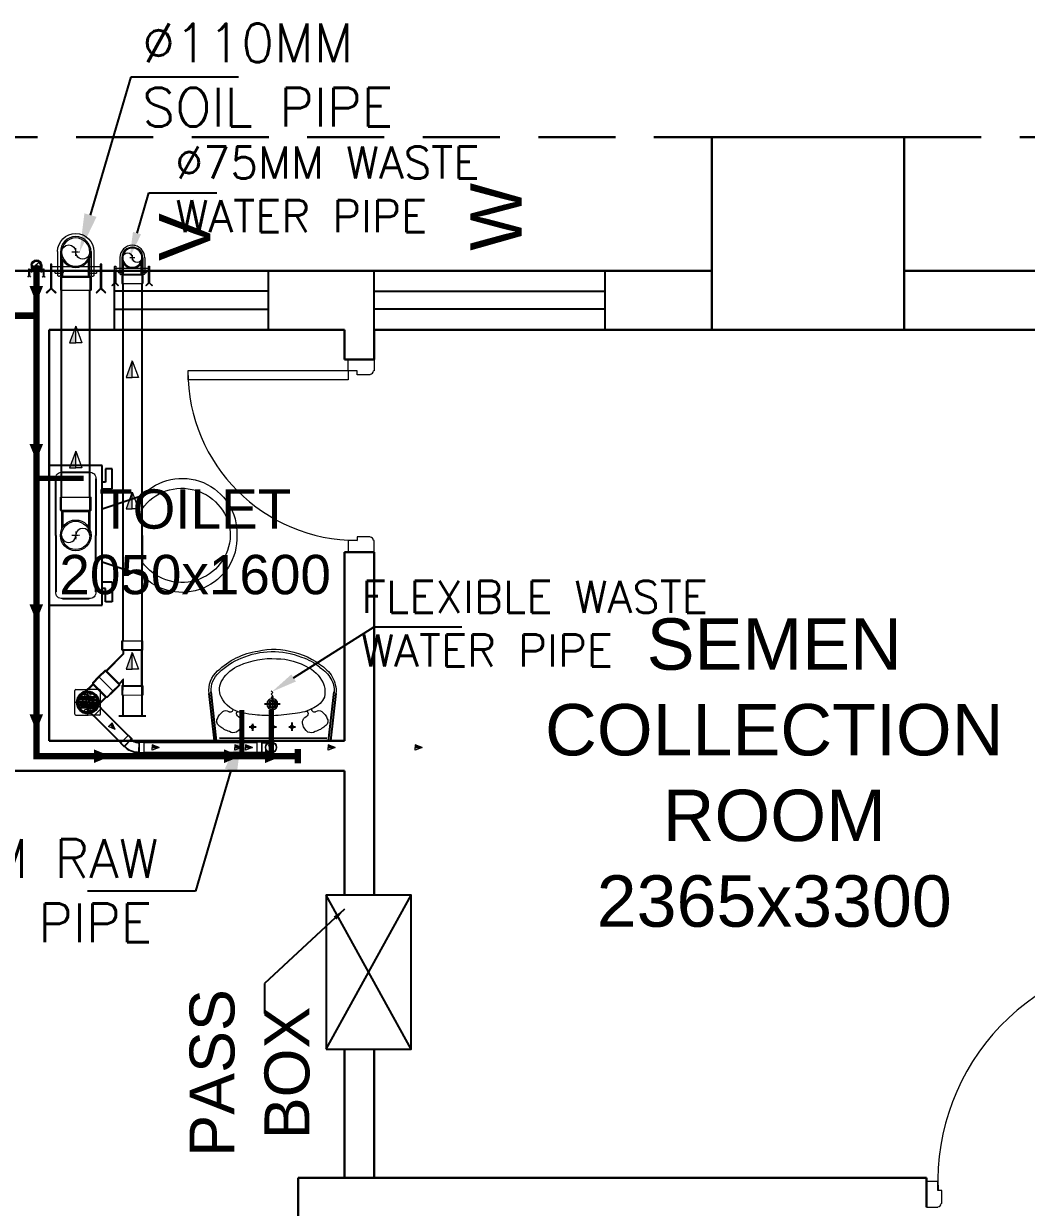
# Model space of a CAD drawing. Header units: millimetres. Extents: x 3552052 to 4144896, y -707811 to -630695.
# Drawn here: x 3921666 to 3925570, y -642104 to -637497 of the extents above; entities that cross this region are included whole.
import ezdxf
from ezdxf import colors
from ezdxf.entities.mleader import LeaderData, LeaderLine
from ezdxf.math import Vec2, Vec3

# ---------------------------------------------------------------- set-up
doc = ezdxf.new("R2010")
doc.units = ezdxf.units.MM
doc.header["$LTSCALE"] = 6
doc.header["$MEASUREMENT"] = 0
for name, pattern in [('AI9-LType1', [1.875, 1.25, -0.625]), ('CENTER2', [1.125, 0.75, -0.125, 0.125, -0.125]), ('HIDDEN', [0.375, 0.25, -0.125])]:
    doc.linetypes.add(name, pattern=pattern)
doc.layers.get('0').update_dxf_attribs({"linetype": 'CONTINUOUS', "lineweight": 0})
for name, color, linetype, lineweight in [('22-FTfix', 8, 'CONTINUOUS', 0), ('Chajja', 7, 'CONTINUOUS', 0), ('COL', 5, 'CONTINUOUS', 0), ('DIM', 7, 'CONTINUOUS', 0), ('DOOR', 44, 'CONTINUOUS', 0), ('JOINERY', 7, 'CONTINUOUS', 0), ('PHE-SP', 1, 'CONTINUOUS', 0), ('phe-text', 1, 'CONTINUOUS', 0), ('PL- WASTE PIPE', 6, 'CONTINUOUS', 0), ('PL-CLAMP', 211, 'CONTINUOUS', 0), ('PL-SOFT  WATER SUPPLY PIPE', 162, 'CONTINUOUS', 0), ('PL-SOIL PIPE', 1, 'CONTINUOUS', 0), ('PL-WATER PIPE CLAMP', 6, 'CONTINUOUS', 0), ('PL-WATER PIPING', 1, 'CONTINUOUS', 0), ('WALL', 8, 'CONTINUOUS', 0), ('WIN', 151, 'CONTINUOUS', 0), ('Window', 161, 'CONTINUOUS', 0)]:
    doc.layers.add(name, color=color, linetype=linetype, lineweight=lineweight)
doc.styles.add('ARIAL', font='arial.ttf')
doc.styles.add('ROMANS', font='romans.shx')
doc.styles.get("Standard").update_dxf_attribs({"font": 'SIMPLEX'})
doc.dimstyles.new('TEXT', dxfattribs={"dimscale": 0, "dimtxt": 500, "dimasz": 100, "dimexe": 75, "dimexo": 100, "dimgap": 50, "dimtad": 0, "dimdec": 0, "dimzin": 0, "dimdsep": 46, "dimtxsty": 'ARIAL', "dimblk": 'OBLIQUE', "dimcen": 0.09, "dimdle": 100, "dimclrd": 256, "dimclre": 256, "dimclrt": 6, "dimadec": 0, "dimazin": 0, "dimtfac": 1, "dimtdec": 0, "dimtofl": 0, "dimtmove": 2, "dimatfit": 3, "dimfxl": 1, "dimfrac": 2, "dimtolj": 1, "dimtzin": 0, "dimarcsym": 0})

# ---------------------------------------------------------------- blocks, each defined once
blk = doc.blocks.new('A$C19B8274B')
at = {"layer": 'DOOR'}
for p, q in [((-45, 925), (-80, 925)), ((-80, 50), (-80, 925)), ((-45, 50), (-45, 925)), ((-45, 50), (-80, 50)), ((-940, -35), (-942.5, -35)), ((-60, -35), (-57.5, -35)), ((-955, -50), (-955, -47.5)), ((-45, -50), (-45, -47.5))]:
    blk.add_line(p, q, dxfattribs=at)
for points in [[(-940, 15), (-955, 15), (-955, 50), (-1000, 50), (-1000, -50), (-955, -50)], [(-60, 15), (-45, 15), (-45, 50), (0, 50), (0, -50), (-45, -50)], [(-940, -35), (-940, 15)], [(-60, -35), (-60, 15)]]:
    blk.add_lwpolyline(points, dxfattribs=at)
at = {"layer": 'DOOR', "color": 145}
blk.add_arc((-80, 50), 875, 90, 182.2924, dxfattribs=at)
at = {"layer": 'DOOR'}
for centre, start, end in [((-955, -35), 270, 0), ((-45, -35), 180, 270)]:
    blk.add_arc(centre, 12.5, start, end, dxfattribs=at)
blk = doc.blocks.new('750')
at = {"layer": 'DOOR'}
for p, q in [((-50, 705), (-47.5, 705)), ((-35, 690), (-35, 692.5)), ((-35, 60), (-35, 57.5)), ((50, 45), (50, 80)), ((50, 80), (675, 80)), ((675, 45), (675, 80)), ((-50, 45), (-47.5, 45)), ((50, 45), (675, 45))]:
    blk.add_line(p, q, dxfattribs=at)
for points in [[(15, 690), (15, 705), (50, 705), (50, 750), (-50, 750), (-50, 705)], [(-35, 690), (15, 690)], [(15, 60), (15, 45), (50, 45), (50, 0), (-50, 0), (-50, 45)], [(-35, 60), (15, 60)]]:
    blk.add_lwpolyline(points, dxfattribs=at)
for centre, start, end in [((-35, 705), 180, 270), ((-35, 45), 90, 180)]:
    blk.add_arc(centre, 12.5, start, end, dxfattribs=at)
at = {"layer": 'DOOR', "color": 145}
blk.add_arc((15, 45), 660, 0, 90, dxfattribs=at)
blk = doc.blocks.new('_Oblique')
at = {"color": 0, "linetype": 'ByBlock', "lineweight": -2}
blk.add_line((-0.5, -0.5), (0.5, 0.5), dxfattribs=at)
blk = doc.blocks.new('rhej')
at = {"color": 8, "lineweight": 25}
for p, q in [((310.4, 279.4), (310.4, -263.7)), ((517.3, 279.4), (310.4, 279.4)), ((517.3, 7.8), (517.3, 279.4)), ((271.6, 188.9), (271.6, 266.4)), ((271.6, 266.4), (297.5, 266.4)), ((297.5, 266.4), (297.5, 214.7)), ((465.6, 253.5), (362.2, 253.5)), ((310.4, 188.9), (271.6, 188.9)), ((297.5, 214.7), (310.4, 214.7)), ((336.3, 227.7), (336.3, 7.8)), ((491.5, 7.8), (491.5, 227.7)), ((310.4, 111.3), (155.3, 163)), ((155.3, 7.8), (155.3, 111.3)), ((155.3, 7.8), (155.3, -95.6)), ((336.3, -212), (336.3, 7.8)), ((491.5, 7.8), (491.5, -212)), ((517.3, -263.7), (517.3, 7.8)), ((310.4, -95.6), (155.3, -147.3)), ((271.6, -173.2), (271.6, -250.8)), ((310.4, -173.2), (271.6, -173.2)), ((297.5, -250.8), (297.5, -199.1)), ((297.5, -199.1), (310.4, -199.1)), ((271.6, -250.8), (297.5, -250.8)), ((310.4, -263.7), (517.3, -263.7)), ((465.6, -237.9), (362.2, -237.9))]:
    blk.add_line(p, q, dxfattribs=at)
at = {"color": 8, "extrusion": (0, 0, -1)}
for centre, major_axis, start_param, end_param in [((0, 15.7), (151.4, -151.4), 2.319632, 4.738539), ((358.9, 230.9), (-16.2, -16.2), 0.643501, 2.498091), ((468.8, 230.9), (16.2, -16.2), 3.785094, 5.639684), ((0.9, 2.3), (-133.6, -133.6), 0.814663, 3.31238), ((0, 0), (-151.4, -151.4), 4.686239, 7.105146), ((0.9, 13.4), (-133.6, -133.6), 4.541602, 7.039318), ((358.9, -215.2), (-16.2, -16.2), -0.927295, 0.927295), ((468.8, -215.2), (16.2, -16.2), 5.35589, 7.21048)]:
    blk.add_ellipse(centre, major_axis=major_axis, ratio=1, start_param=start_param, end_param=end_param, dxfattribs=at)
blk = doc.blocks.new('u46')
at = {"color": 8, "lineweight": 25}
for p, q in [((-10.2, 228.4), (174.5, 249.1)), ((-10.2, 220.4), (181.2, 241.9)), ((-0.6, -208.9), (0.6, 208.9)), ((44.2, 92.9), (44.2, 66.7)), ((56.5, 80.8), (29.2, 80.8)), ((61.7, 1.6), (29.2, 1.6)), ((44.2, 13.7), (44.2, -12.6)), ((163.2, 3), (101.8, 3)), ((133.1, -27.2), (133.1, 33.1)), ((61.7, -73.2), (29.2, -73.2)), ((44.2, -61.1), (44.2, -87.4)), ((-10.2, -216.1), (181.2, -237.6)), ((-10.2, -224.1), (174.5, -244.8))]:
    blk.add_line(p, q, dxfattribs=at)
at = {"color": 8, "extrusion": (0, 0, -1)}
for centre, major_axis, start_param, end_param in [((187.7, 150.5), (0, 99.5), -0.132539, 0.848731), ((185.8, 147.6), (0.1, 94.4), -0.049658, 0.838116), ((144.8, 128.2), (1.1, 126.1), -1.238036, -0.892193), ((65.8, 198.9), (0, 20.7), -1.101507, 0.481509), ((57.5, 163.3), (-0.3, 56.9), 0.324902, 0.965135), ((208, 103.4), (0, 109.8), -1.431017, -0.436146), ((90.3, 184.5), (0, 17.9), 0.880684, 2.260744), ((189.6, 137.7), (0, 70.9), -0.405199, 0.56573), ((153.9, 79), (-0.2, 139.7), 0.557563, 1.193786), ((57.3, 20.1), (0, 275.4), 0.806541, 1.180915), ((49.5, 13.5), (-0.1, 293.9), 0.809856, 1.41441), ((56, 154.5), (0, 34), 4.33982, 5.202657), ((64.6, 170.4), (0.3, 49.2), 3.359735, 4.09512), ((104.1, 117.8), (-0.2, 26.8), -1.278641, -0.487266), ((96.3, 135.9), (0, 7.39), -0.727724, 1.373337), ((110.3, 167.2), (-6.08, 6.08), 4.867594, 6.265028), ((110.5, 165), (5.47, 5.47), 2.097053, 3.541809), ((62.5, 153), (0, 31.9), 2.620328, 3.422401), ((387.1, 47.9), (-0.3, 296.4), -1.495794, -1.328336), ((13.1, 6.8), (0, 297.5), 1.141495, 1.637774), ((35, 2.5), (0, 302.7), 1.155365, 1.952189), ((44.2, 80.8), (0.02, 6.43), 3.139035, 9.42222), ((820.2, -1), (0.1, 732.1), -1.56667, -1.474079), ((72.5, -1.7), (-0.1, 274.2), 1.346594, 1.865175), ((44.2, 1.6), (0.08, 6.43), 3.12883, 9.412015), ((888.1, 36.7), (0.8, 800.7), 4.558159, 4.668067), ((133.1, 3), (0, 21.6), 3.141254, 9.424439), ((133.1, 3), (-0.1, 15.5), 3.145308, 9.428493), ((133.1, 3), (0, 10.9), 3.142047372431534, 9.42523267961112), ((62.5, -10.9), (0, 247.5), 1.579809, 2.112792), ((44.2, -73.2), (0.02, 6.43), 3.139035, 9.42222), ((263.1, -73.7), (0.1, 166.8), 4.181112, 4.641559), ((56.1, -13.3), (0.2, 287), 1.808981, 2.322804), ((56, -148.1), (0, 34), 4.222121, 5.084958), ((64.6, -163.9), (0.1, 49.2), -0.960797, -0.225412), ((62.5, -146.6), (-0.1, 31.9), -0.276767, 0.525307), ((104.1, -111.4), (0.2, 26.8), 3.628858, 4.420234), ((96.6, -128.2), (-0.03, 8.55), 1.455188, 3.796569), ((124.5, -51.6), (-0.2, 200.3), 1.868215, 2.281789), ((144.8, -121.8), (-0.3, 126.1), 4.027191, 4.373034), ((110.3, -160.8), (-6.08, 6.08), 4.730546, 6.12798), ((111.3, -159.3), (6.17, 6.17), 4.354779, 6.027124), ((90.3, -178.1), (0, 17.9), 0.880848, 2.260908), ((192.6, -126.1), (0, 80.1), 3.554495, 4.299548), ((163.1, -79.8), (0.2, 126), 2.054055, 2.802751), ((171.7, -117.2), (-0.1, 123.1), 2.127435, 2.640092), ((65.8, -192.5), (0, 20.7), 2.661884, 4.2449), ((57.5, -156.9), (0.3, 56.9), 2.176458, 2.816691), ((181.2, -107), (0, 94.7), 2.890537, 3.362984), ((188.2, -159.7), (0, 78.1), 2.562376, 3.231693), ((187.2, -138.1), (-0.1, 106), 2.310552, 2.942572), ((184.7, -162.2), (-0.1, 83.2), 2.850118, 3.264751)]:
    blk.add_ellipse(centre, major_axis=major_axis, ratio=1, start_param=start_param, end_param=end_param, dxfattribs=at)
blk = doc.blocks.new('clamp')
at = {"layer": 'PL-CLAMP'}
for p, q in [((105.4, 198.4), (168.6, 198.4)), ((105.4, 191.1), (168.6, 191.1)), ((156.2, 205.8), (161.2, 205.8)), ((163.2, 185.7), (163.2, 203.8)), ((170.6, 196.4), (170.6, 193.1)), ((156.2, 183.7), (161.2, 183.7)), ((105.4, 109.4), (168.6, 109.4)), ((105.4, 102), (168.6, 102)), ((156.2, 116.8), (161.2, 116.8)), ((156.2, 94.7), (161.2, 94.7)), ((163.2, 96.7), (163.2, 114.8)), ((170.6, 107.4), (170.6, 104))]:
    blk.add_line(p, q, dxfattribs=at)
for points in [[(138.4, 216.5, -0.414214), (139.4, 217.5), (203.1, 217.5), (214, 228.4), (215.4, 227), (203.9, 215.5), (215.3, 204), (213.9, 202.6), (203, 213.5), (139.4, 213.5, -0.414214), (138.4, 214.5), (138.4, 216.5)], [(138.4, 84.3, -0.414214), (139.4, 85.3), (203.1, 85.3), (214, 96.3), (215.4, 94.9), (203.9, 83.3), (215.3, 71.9), (213.9, 70.5), (203, 81.3), (139.4, 81.3, -0.414214), (138.4, 82.3), (138.4, 84.3)]]:
    blk.add_lwpolyline(points, format="xyb", dxfattribs=at)
for points in [[(146.2, 81.3), (146.2, 217.5)], [(156.2, 81.3), (156.2, 217.5)]]:
    blk.add_lwpolyline(points, dxfattribs=at)
for centre, radius, start, end in [((105.4, 150.2), 48.2, 90, 270), ((161.2, 203.8), 2, 0, 90), ((168.6, 196.4), 2, 0, 90), ((168.6, 193.1), 2, 270, 0), ((161.2, 185.7), 2, 270, 0), ((161.2, 114.8), 2, 0, 90), ((161.2, 96.7), 2, 270, 0), ((168.6, 107.4), 2, 0, 90), ((168.6, 104), 2, 270, 0)]:
    blk.add_arc(centre, radius, start, end, dxfattribs=at)
blk = doc.blocks.new('RISER UP 100')
at = {"color": 0, "linetype": 'Continuous'}
for p, q in [((-98.5, 60), (-148.5, 60)), ((-148.5, -60), (-148.5, 60)), ((-98.5, 60), (-93.5, 55)), ((-93.5, 55), (-24, 55)), ((-98.5, -60), (-148.5, -60)), ((-98.5, -60), (-93.5, -55)), ((-93.5, -55), (-24, -55))]:
    blk.add_line(p, q, dxfattribs=at)
at = {"color": 8, "linetype": 'Continuous', "lineweight": 0, "ltscale": 0.005}
for p, q in [((-98.5, 55), (-148.5, 55)), ((-98.5, -55), (-98.5, 55)), ((-98.5, 55), (-93.5, 50)), ((-93.5, -50), (-93.5, 50)), ((-93.5, 50), (-33.2, 50)), ((-98.5, -55), (-148.5, -55)), ((-98.5, -55), (-93.5, -50)), ((-93.5, -50), (-33.2, -50))]:
    blk.add_line(p, q, dxfattribs=at)
at = {"color": 8, "linetype": 'CENTER2', "lineweight": 0}
for p, q in [((-15, 0), (15, 0)), ((0, 15), (0, -15))]:
    blk.add_line(p, q, dxfattribs=at)
at = {"color": 0, "linetype": 'Continuous'}
blk.add_circle((0, 0), 60, dxfattribs=at)
at = {"color": 8, "linetype": 'Continuous', "lineweight": 0, "ltscale": 0.005}
blk.add_circle((0, 0), 55, dxfattribs=at)
at = {"color": 8, "linetype": 'Continuous', "lineweight": 0}
for centre, start, end in [((0, 27.5), 90, 270), ((0, -27.5), 270, 90)]:
    blk.add_arc(centre, 27.5, start, end, dxfattribs=at)
blk = doc.blocks.new('A$C0B1B3CFA')
at = {"layer": 'PHE-SP'}
h = blk.add_hatch(color=7, dxfattribs=at)
h.dxf.hatch_style = 1
h.paths.add_polyline_path([(-0.0495, 0.0226), (-0.0495, 0), (0.0124, 0)])
at = {"layer": 'PHE-SP', "color": 7}
for points in [[(-0.0495, 0), (0.0124, 0), (-0.0495, 0.0226), (-0.0495, 0)], [(-0.0495, 0), (0.0124, 0), (-0.0495, -0.0226), (-0.0495, 0)]]:
    blk.add_lwpolyline(points, dxfattribs=at)
blk = doc.blocks.new('Z$W@#3BD47561')
at = {"layer": 'PHE-SP', "xscale": 49.00933755098914, "yscale": 49.00933755098914, "zscale": 49.00933755098914, "rotation": 270}
blk.add_blockref('A$C0B1B3CFA', (0, 0), dxfattribs=at)
blk = doc.blocks.new('Z$W@#4AA511D8')
at = {"layer": 'phe-text', "linetype": 'ByBlock', "lineweight": -2, "ltscale": 0.5, "xscale": 0.0244727334018079, "yscale": 0.0244727334018079, "zscale": 0.0244727334018079, "rotation": 270}
blk.add_blockref('Z$W@#3BD47561', (0.0148, 0), dxfattribs=at)
blk = doc.blocks.new('A$C525867A1')
at = {"layer": '22-FTfix', "color": 1, "lineweight": 0}
for p, q in [((-3.7, 76.6), (-40.1, 40.1)), ((76.4, 3.7), (3.3, 76.6)), ((-76.6, 3.5), (-40.1, 40.1)), ((42, 42.1), (-42, -42.1)), ((-3.5, -76.4), (-76.6, -3.4)), ((3.4, -76.4), (39.9, -39.8)), ((76.4, -3.3), (39.9, -39.8))]:
    blk.add_line(p, q, dxfattribs=at)
at = {"layer": '22-FTfix', "color": 1, "linetype": 'AI9-LType1', "lineweight": 0}
blk.add_line((42, -41.9), (-42.2, 42.1), dxfattribs=at)
at = {"layer": '22-FTfix', "color": 3, "lineweight": 0}
for p, q in [((-18.4, 18.3), (-39.5, -2.8)), ((-10.4, 10.4), (-35.8, -15.1)), ((-14.5, 14.5), (-35.7, -6.6)), ((-23.3, 23.2), (-32.4, 14)), ((-6.5, 6.5), (-31.9, -18.9)), ((-23.3, 23.2), (-14.1, 32.4)), ((-18.4, 18.3), (2.7, 39.5)), ((-14.5, 14.5), (6.6, 35.7)), ((-10.4, 10.4), (15, 35.8)), ((-6.5, 6.5), (18.9, 32)), ((-1.9, 1.2), (-1.5, 1.5)), ((-1.4, 0.7), (-1.9, 1.2)), ((-1.2, 1.9), (-1.5, 1.5)), ((-0.7, 1.4), (-1.2, 1.9)), ((1.2, 1.9), (0.7, 1.4)), ((1.9, 1.2), (1.2, 1.9)), ((1.9, 1.2), (1.4, 0.7)), ((5.2, 9.3), (24.6, 28.7)), ((6.5, -6.5), (31.9, 18.9)), ((9.2, 5.2), (28.6, 24.6)), ((10.4, -10.4), (35.8, 15.1)), ((14.5, -14.5), (35.7, 6.6)), ((18.4, -18.3), (39.5, 2.8)), ((-9.2, -5.2), (-28.6, -24.6)), ((-5.2, -9.3), (-24.6, -28.7)), ((6.5, -6.5), (-18.9, -32)), ((10.4, -10.4), (-15, -35.8)), ((14.5, -14.5), (-6.6, -35.7)), ((18.4, -18.3), (-2.7, -39.5)), ((-1.9, -1.2), (-1.4, -0.7)), ((-1.2, -1.9), (-1.9, -1.2)), ((-1.2, -1.9), (-0.7, -1.4)), ((1.2, -1.9), (0.7, -1.4)), ((1.2, -1.9), (1.5, -1.5)), ((1.9, -1.2), (1.4, -0.7)), ((1.9, -1.2), (1.5, -1.5)), ((23.3, -23.2), (14.1, -32.4)), ((23.3, -23.2), (32.4, -14))]:
    blk.add_line(p, q, dxfattribs=at)
at = {"layer": '22-FTfix', "color": 1, "lineweight": 0}
blk.add_circle((-0.1, 0.1), 49.4, dxfattribs=at)
at = {"layer": '22-FTfix', "color": 3, "lineweight": 0}
for centre, radius in [((0, 0), 45.2), ((-0.1, -0.1), 44.9), ((0, 0), 4.18), ((0, 0), 3.93)]:
    blk.add_circle(centre, radius, dxfattribs=at)
at = {"layer": '22-FTfix', "color": 1, "lineweight": 0}
for points in [[(-35.3, 35.2), (-15.9, 54.6), (15.5, 54.6), (35, 35.3), (54.4, 15.9), (54.4, -15.6), (35, -35)], [(-35.3, 35.2), (-54.6, 15.8), (-54.6, -15.7), (-35.2, -35), (-15.8, -54.4), (15.7, -54.4), (35, -35)]]:
    blk.add_open_spline(points, degree=3, knots=[0, 0, 0, 0, 1, 1, 1, 2, 2, 2, 2], dxfattribs=at)
for points in [[(3.3, 76.6), (1.4, 78.5), (-1.8, 78.5), (-3.7, 76.6)], [(-76.6, 3.5), (-78.5, 1.6), (-78.5, -1.5), (-76.6, -3.4)], [(76.4, -3.3), (78.3, -1.4), (78.3, 1.8), (76.4, 3.7)], [(-3.5, -76.4), (-1.6, -78.3), (1.5, -78.3), (3.4, -76.4)]]:
    blk.add_open_spline(points, degree=3, dxfattribs=at)
at = {"layer": '22-FTfix', "color": 3, "lineweight": 0}
for points in [[(-36.8, 17.1), (-37.4, 15.7), (-36.8, 14.1), (-35.5, 13.5), (-34.4, 13), (-33.2, 13.2), (-32.4, 14)], [(-14.1, 32.4), (-13, 33.4), (-13, 35.2), (-14.1, 36.2), (-14.9, 37), (-16.1, 37.2), (-17.2, 36.7)], [(6.6, 35.7), (7.6, 36.7), (7.6, 38.5), (6.6, 39.5), (5.5, 40.6), (3.8, 40.6), (2.7, 39.5)], [(5.2, 9.3), (4.1, 8.1), (4.1, 6.3), (5.2, 5.2), (6.3, 4.1), (8.1, 4.1), (9.2, 5.2)], [(18.9, 32), (19.9, 33), (19.9, 34.8), (18.9, 35.8), (17.8, 36.9), (16.1, 36.9), (15, 35.8)], [(28.6, 24.6), (29.7, 25.7), (29.7, 27.6), (28.6, 28.7), (27.5, 29.8), (25.7, 29.8), (24.6, 28.7)], [(35.8, 15.1), (36.8, 16.2), (36.8, 17.9), (35.8, 18.9), (34.7, 20), (33, 20), (31.9, 18.9)], [(39.5, 2.8), (40.6, 3.9), (40.5, 5.6), (39.5, 6.6), (38.4, 7.7), (36.7, 7.7), (35.7, 6.6)], [(-39.5, -2.8), (-40.6, -3.9), (-40.5, -5.6), (-39.5, -6.6), (-38.4, -7.7), (-36.7, -7.7), (-35.7, -6.6)], [(-35.8, -15.1), (-36.8, -16.2), (-36.8, -17.9), (-35.8, -18.9), (-34.7, -20), (-33, -20), (-31.9, -18.9)], [(-28.6, -24.6), (-29.7, -25.7), (-29.7, -27.6), (-28.6, -28.7), (-27.5, -29.8), (-25.7, -29.8), (-24.6, -28.7)], [(-18.9, -32), (-19.9, -33), (-19.9, -34.8), (-18.9, -35.8), (-17.8, -36.9), (-16.1, -36.9), (-15, -35.8)], [(-5.2, -9.3), (-4.1, -8.1), (-4.1, -6.3), (-5.2, -5.2), (-6.3, -4.1), (-8.1, -4.1), (-9.2, -5.2)], [(-6.6, -35.7), (-7.6, -36.7), (-7.6, -38.4), (-6.6, -39.5), (-5.5, -40.6), (-3.8, -40.6), (-2.7, -39.5)], [(14.1, -32.4), (13, -33.4), (13, -35.1), (14.1, -36.2), (14.9, -37), (16.1, -37.2), (17.2, -36.7)], [(36.8, -17.1), (37.4, -15.7), (36.8, -14.1), (35.5, -13.5), (34.4, -13), (33.2, -13.2), (32.4, -14)]]:
    blk.add_open_spline(points, degree=3, knots=[0, 0, 0, 0, 1, 1, 1, 2, 2, 2, 2], dxfattribs=at)
for points in [[(-28.7, 28.6), (-32, 25.3), (-34.8, 21.4), (-36.8, 17.1)], [(-17.2, 36.7), (-21.4, 34.7), (-25.3, 32), (-28.7, 28.6)], [(-1.4, -0.7), (-1, -0.3), (-1, 0.3), (-1.4, 0.7)], [(-0.7, 1.4), (-0.3, 1), (0.3, 1), (0.7, 1.4)], [(1.4, 0.7), (1, 0.3), (1, -0.3), (1.4, -0.7)], [(0.7, -1.4), (0.3, -1), (-0.3, -1), (-0.7, -1.4)], [(17.2, -36.7), (21.4, -34.7), (25.3, -32), (28.7, -28.6)], [(28.7, -28.6), (32, -25.3), (34.8, -21.4), (36.8, -17.1)]]:
    blk.add_open_spline(points, degree=3, dxfattribs=at)
blk = doc.blocks.new('G$C6D3250BF')
at = {"layer": 'PL- WASTE PIPE', "linetype": 'ByBlock', "ltscale": 5, "xscale": -0.08841918452952499, "yscale": 0.08841918454157253, "zscale": 0.08841918448567115, "rotation": 225.0593839872961}
blk.add_blockref('A$C525867A1', (0, 0), dxfattribs=at)
blk = doc.blocks.new('Y 100x100')
at = {"color": 0, "linetype": 'Continuous'}
for p, q in [((-60, 159.9), (-60, 212)), ((-60, 212), (60, 212)), ((60, 159.9), (60, 212)), ((-107.5, 192.3), (-192.3, 107.5)), ((-70.7, 155.5), (-107.5, 192.3)), ((-70.7, 155.5), (-70.7, 148.4)), ((-70.7, 148.4), (-55, 132.8)), ((-60, 159.9), (-55, 154.9)), ((-55, 154.9), (-55, 132.8)), ((60, 159.9), (55, 154.9)), ((55, -40.9), (55, 154.9)), ((-155.5, 70.7), (-192.3, 107.5)), ((-155.5, 70.7), (-148.4, 70.7)), ((-55, -22.8), (-148.4, 70.7)), ((-60, -45.9), (-55, -40.9)), ((-60, -45.9), (-60, -98)), ((-55, -40.9), (-55, -22.8)), ((60, -45.9), (55, -40.9)), ((60, -45.9), (60, -98)), ((-60, -98), (60, -98))]:
    blk.add_line(p, q, dxfattribs=at)
at = {"color": 8, "linetype": 'Continuous', "lineweight": 0, "ltscale": 0.005}
for p, q in [((-55, 162), (-55, 212)), ((55, 162), (55, 212)), ((-75.7, 153.4), (-153.4, 75.7)), ((-75.7, 146.4), (-146.4, 75.7)), ((-75.7, 153.4), (-111, 188.8)), ((-75.7, 153.4), (-75.7, 146.4)), ((-50, 120.7), (-75.7, 146.4)), ((-55, 162), (55, 162)), ((-55, 162), (-50, 157)), ((-50, 157), (50, 157)), ((-50, 157), (-50, 120.7)), ((55, 162), (50, 157)), ((50, -43), (50, 157)), ((-153.4, 75.7), (-188.8, 111)), ((-153.4, 75.7), (-146.4, 75.7)), ((-50, -20.7), (-146.4, 75.7)), ((-55, -48), (-50, -43)), ((-55, -48), (-55, -98)), ((-55, -48), (55, -48)), ((-50, -43), (-50, -20.7)), ((-50, -43), (50, -43)), ((55, -48), (50, -43)), ((55, -48), (55, -98))]:
    blk.add_line(p, q, dxfattribs=at)
blk = doc.blocks.new('G$CD0CCB6FA')
at = {"layer": 'PL- WASTE PIPE', "linetype": 'ByBlock', "ltscale": 5, "xscale": -0.6818181818227729, "yscale": 0.6818181811664562, "zscale": 0.6818181819633459, "rotation": 359.9085631603119}
blk.add_blockref('Y 100x100', (-37.4, 66.9), dxfattribs=at)
blk = doc.blocks.new('100 ELBOW')
at = {"color": 0, "linetype": 'Continuous'}
for p, q in [((-77, 1), (-86, -8)), ((72, 61), (67, 55)), ((72, 61), (124, 61)), ((124, 61), (124, -61)), ((-94, -8), (-131, -44)), ((-131, -44), (-44, -131)), ((-94, -8), (-86, -8)), ((-8, -94), (-44, -131)), ((0, -78), (-8, -86)), ((-8, -94), (-8, -86)), ((72, -61), (66, -55)), ((72, -61), (124, -61))]:
    blk.add_line(p, q, dxfattribs=at)
at = {"color": 8, "linetype": 'Continuous', "lineweight": 0, "ltscale": 0.005}
for p, q in [((75, 55), (69, 49)), ((69, -49), (69, 49)), ((75, -55), (75, 55)), ((75, 55), (124, 55)), ((-92, -14), (-126, -49)), ((-92, -14), (-14, -92)), ((-92, -14), (-83, -14)), ((-83, -14), (-14, -83)), ((-14, -92), (-49, -126)), ((-4, -74), (-14, -83)), ((-14, -92), (-14, -83)), ((75, -55), (69, -49)), ((75, -55), (124, -55))]:
    blk.add_line(p, q, dxfattribs=at)
at = {"color": 8, "linetype": 'Continuous', "ltscale": 0.005}
blk.add_line((-72, -3), (-73, -4), dxfattribs=at)
at = {"color": 8, "linetype": 'Continuous', "lineweight": 0, "ltscale": 0.005}
for centre, radius, start, end in [((62, -148), 198, 87.8618, 137.18), ((61, -147), 98.2, 85.3383, 131.766)]:
    blk.add_arc(centre, radius, start, end, dxfattribs=at)
at = {"color": 0, "linetype": 'Continuous'}
for centre, radius, start, end in [((62, -148), 204, 88.5977, 133.0508), ((61, -147), 92.3, 86.6643, 131.6643)]:
    blk.add_arc(centre, radius, start, end, dxfattribs=at)
blk = doc.blocks.new('WATER PIPE CLAMP')
at = {"layer": 'PL-CLAMP'}
for p, q in [((-61.4, 87.2), (-62.5, 86.1)), ((-62.5, 86.1), (-54, 77.6)), ((-52.5, 78.2), (-61.4, 87.2)), ((-43.4, 87.3), (-52.5, 78.2)), ((-50.9, 77.6), (-42.3, 86.2)), ((-42.3, 86.2), (-43.4, 87.3)), ((42.1, 87.2), (41, 86.1)), ((41, 86.1), (49.5, 77.6)), ((51.1, 78.3), (42.1, 87.2)), ((60.2, 87.4), (51.1, 78.3)), ((52.7, 77.6), (61.3, 86.2)), ((61.3, 86.2), (60.2, 87.4)), ((-54, 77.6), (-54, 27.7)), ((-54, 40.9), (52.7, 41)), ((-54, 33.1), (52.7, 33.1)), ((-53.2, 27), (-51.7, 27)), ((-50.9, 27.7), (-50.9, 77.6)), ((-43.6, 40.9), (-43.6, 44.8)), ((-42, 46.4), (-27.8, 46.4)), ((-37.8, 1.1), (-37.8, 50.6)), ((-33.6, 52.2), (-36.2, 52.2)), ((-32, 1.1), (-32, 50.6)), ((-26.2, 40.9), (-26.3, 44.8)), ((26.2, 41), (26.2, 44.8)), ((27.8, 46.4), (41.9, 46.4)), ((32, 1.1), (32, 50.6)), ((36.2, 52.2), (33.5, 52.2)), ((37.8, 1.1), (37.7, 50.6)), ((43.5, 41), (43.5, 44.8)), ((49.5, 77.6), (49.6, 27.8)), ((50.3, 27), (51.9, 27)), ((52.7, 27.8), (52.7, 77.6))]:
    blk.add_line(p, q, dxfattribs=at)
for centre, radius, start, end in [((-53.2, 27.7), 0.784, 180.02402, 270.02402), ((-51.7, 27.7), 0.784, 270.02402, 0.02402), ((-42, 44.8), 1.57, 90.025, 180.025), ((-36.2, 50.6), 1.57, 90.025, 180.025), ((0, 1.1), 37.8, 180.025, 0.025), ((-33.6, 50.6), 1.57, 0.025, 90.025), ((-27.8, 44.8), 1.57, 0.025, 90.025), ((27.8, 44.8), 1.57, 90.025, 180.025), ((33.5, 50.6), 1.57, 90.025, 180.025), ((36.2, 50.6), 1.57, 0.025, 90.025), ((41.9, 44.8), 1.57, 0.025, 90.025), ((50.3, 27.8), 0.784, 180.02402, 270.02402), ((51.9, 27.8), 0.784, 270.02402, 0.02402)]:
    blk.add_arc(centre, radius, start, end, dxfattribs=at)
blk = doc.blocks.new('1234WE12')
at = {"layer": 'PL-SOFT  WATER SUPPLY PIPE', "color": 8, "linetype": 'CENTER2', "lineweight": 0}
for p, q in [((4.4, 0), (-4.4, 0)), ((0, 4.4), (0, -4.3))]:
    blk.add_line(p, q, dxfattribs=at)
at = {"layer": 'PL-SOFT  WATER SUPPLY PIPE', "color": 3, "linetype": 'Continuous'}
blk.add_circle((0, 0), 17.5, dxfattribs=at)
at = {"layer": 'PL-SOFT  WATER SUPPLY PIPE', "color": 8, "linetype": 'Continuous', "lineweight": 0, "ltscale": 0.005}
blk.add_circle((0, 0), 16, dxfattribs=at)
at = {"layer": 'PL-SOFT  WATER SUPPLY PIPE', "color": 8, "linetype": 'Continuous', "lineweight": 0}
for centre, start, end in [((-8, 0), 180.1383, 0.1383), ((8, 0), 0.1383, 180.1383)]:
    blk.add_arc(centre, 8, start, end, dxfattribs=at)
blk = doc.blocks.new('aa')
at = {"layer": 'PL- WASTE PIPE', "color": 4, "ltscale": 5}
for p, q in [((-2.73, 0.11), (-2.56, -0.11)), ((-2.56, -0.11), (-2.35, 0.11)), ((-2.35, 0.11), (-2.18, -0.11)), ((-2.18, -0.11), (-1.97, 0.11)), ((-1.97, 0.11), (-1.81, -0.11)), ((-1.81, -0.11), (-1.6, 0.11)), ((-1.6, 0.11), (-1.43, -0.11)), ((-1.43, -0.11), (-1.22, 0.11)), ((-1.22, 0.11), (-1.05, -0.11)), ((-1.05, -0.11), (-0.84, 0.11)), ((-0.84, 0.11), (-0.67, -0.11)), ((-0.67, -0.11), (-0.46, 0.11)), ((-0.46, 0.11), (-0.29, -0.11)), ((-0.29, -0.11), (-0.08, 0.11)), ((-0.08, 0.11), (0.08, -0.11)), ((0.08, -0.11), (0.29, 0.11)), ((0.29, 0.11), (0.46, -0.11)), ((0.46, -0.11), (0.67, 0.11)), ((0.67, 0.11), (0.84, -0.11)), ((0.84, -0.11), (1.05, 0.11)), ((1.05, 0.11), (1.22, -0.11)), ((1.22, -0.11), (1.43, 0.11)), ((1.43, 0.11), (1.6, -0.11)), ((1.6, -0.11), (1.81, 0.11)), ((1.81, 0.11), (1.97, -0.11)), ((1.97, -0.11), (2.18, 0.11)), ((2.18, 0.11), (2.35, -0.11)), ((2.35, -0.11), (2.56, 0.11)), ((2.56, 0.11), (2.73, -0.11)), ((2.73, -0.11), (2.94, 0.11)), ((2.94, 0.11), (3.11, -0.11)), ((3.11, -0.11), (3.32, 0.11)), ((3.32, 0.11), (3.49, -0.11)), ((3.49, -0.11), (3.7, 0.11))]:
    blk.add_line(p, q, dxfattribs=at)
blk = doc.blocks.new('AAA')
at = {"layer": 'Chajja', "color": 7, "linetype": 'HIDDEN', "lineweight": 30, "ltscale": 200}
for p, q in [((3909404.4, -680671.4), (3914579.4, -680671.4)), ((3915329.4, -680671.4), (3921289.4, -680671.4))]:
    blk.add_line(p, q, dxfattribs=at)
at = {"layer": 'COL', "color": 7, "lineweight": 30}
blk.add_lwpolyline([(3914579.4, -681421.4), (3915329.4, -681421.4), (3915329.4, -680671.4), (3914579.4, -680671.4)], close=True, dxfattribs=at)
at = {"layer": 'WALL', "color": 7, "linetype": 'ByBlock', "lineweight": 30}
for p, q in [((3914579.4, -681191.4), (3909404.4, -681191.4)), ((3921289.4, -681191.4), (3915329.4, -681191.4)), ((3911999.4, -683021.4), (3911999.4, -681421.4)), ((3913149.4, -681421.4), (3911999.4, -681421.4)), ((3913149.4, -681536.4), (3913149.4, -681421.4)), ((3913264.4, -681536.4), (3913264.4, -681421.4)), ((3916529.4, -681421.4), (3913264.4, -681421.4)), ((3914049.4, -681421.4), (3913264.4, -681421.4)), ((3913264.4, -681536.4), (3913149.4, -681536.4)), ((3913149.4, -683021.4), (3913149.4, -682286.4)), ((3913264.4, -682286.4), (3913149.4, -682286.4)), ((3913264.4, -683137.4), (3913264.4, -682286.4)), ((3913149.4, -683021.4), (3911999.4, -683021.4)), ((3913149.4, -683137.4), (3911769.4, -683137.4)), ((3913149.4, -683621.4), (3913149.4, -683137.4)), ((3913264.4, -683621.4, 101230.8), (3913264.4, -683121.4, 101230.8)), ((3913149.4, -684721.4, -101230.8), (3913149.4, -684221.4, -101230.8)), ((3913264.4, -684721.4), (3913264.4, -684221.4)), ((3915415.4, -684721.4), (3912969.4, -684721.4)), ((3912969.4, -687386.4), (3912969.4, -684721.4)), ((3915415.4, -684721.4), (3915415.4, -684836.4))]:
    blk.add_line(p, q, dxfattribs=at)
at = {"layer": 'WALL', "color": 7, "lineweight": 30}
for p, q in [((3914049.4, -681421.2), (3913264.4, -681421.2)), ((3913084.4, -684721.4), (3915214.4, -684721.4))]:
    blk.add_line(p, q, dxfattribs=at)
at = {"layer": 'WIN', "color": 7, "linetype": 'Continuous', "lineweight": -3}
for p, q in [((3913408.7, -684221.4), (3913078.7, -683621.4)), ((3913078.7, -684221.4), (3913408.7, -683621.4))]:
    blk.add_line(p, q, dxfattribs=at)
blk.add_lwpolyline([(3913078.7, -684221.4), (3913408.7, -684221.4), (3913408.7, -683621.4), (3913078.7, -683621.4)], close=True, dxfattribs=at)
at = {"layer": 'Window', "color": 7, "lineweight": -3}
for points in [[(3912853, -681421.2), (3912853, -681191.2), (3912253, -681191.2), (3912253, -681421.2)], [(3914163.9, -681191.2), (3914163.9, -681421.2), (3913264.4, -681421.2), (3913264.4, -681191.2)], [(3912853, -681341.2), (3912853, -681271.2), (3912253, -681271.2), (3912253, -681341.2)], [(3914163.9, -681271.2), (3914163.9, -681341.2), (3913264.4, -681341.2), (3913264.4, -681271.2)]]:
    blk.add_lwpolyline(points, close=True, dxfattribs=at)
at = {"layer": 'DOOR', "color": 8, "lineweight": -3, "rotation": 180}
blk.add_blockref('750', (3913214.4, -681536.4), dxfattribs=at)
at = {"layer": 'DOOR', "color": 8, "linetype": 'Continuous', "lineweight": -3}
blk.add_blockref('A$C19B8274B', (3916415.4, -684786.4), dxfattribs=at)
at = {"layer": 'WALL', "color": 8, "linetype": 'ByBlock', "lineweight": -3}
for name, p, rotation in [('rhej', (3912516.8, -682213.5), 180), ('u46', (3912871.6, -683011.2), 90)]:
    blk.add_blockref(name, p, dxfattribs=dict(at, rotation=rotation))
at = {"layer": 'DIM', "color": 7, "lineweight": -3, "attachment_point": 5, "style": 'ARIAL'}
for s, insert, char_height, width in [('TOILET\\P2050x1600', (3912567.9, -682247.4), 153, 1626.956), ('SEMEN\\PCOLLECTION ROOM 2365x3300', (3914823, -683145.8), 200, 1980.803)]:
    blk.add_mtext(s, dxfattribs=dict(at, insert=insert, char_height=char_height, width=width))
at = {"layer": 'DIM', "color": 7, "linetype": 'Continuous', "lineweight": -3, "insert": (3912780.7, -684313.4, -101230.8), "char_height": 175, "width": 1149.25, "attachment_point": 5, "rotation": 90, "style": 'ARIAL'}
blk.add_mtext('PASS BOX', dxfattribs=at)
at = {"layer": 'JOINERY', "lineweight": -3, "style": 'ARIAL', "width": 1}
for s, p in [('W', (3913839.9, -681113.7)), ('V', (3912626.8, -681153.6))]:
    blk.add_text(s, height=200, rotation=90, dxfattribs=at).set_placement(p)
at = {"layer": 'WIN', "color": 8, "linetype": 'Continuous', "lineweight": -3}
blk.add_leader([(3913149.4, -683676.4, -101230.8), (3912838, -683964.9, -101230.8), (3912838, -684082.7, -101230.8)], dimstyle='TEXT', override={"dimscale": 1, "dimtxt": 200, "dimasz": 50, "dimfxl": 0.18}, dxfattribs=at)

msp = doc.modelspace()

# ---------------------------------------------------------------- linework, layer by layer
at = {"layer": 'PL- WASTE PIPE', "lineweight": -3, "ltscale": 5}
for p, q in [((3922051.6, -638509.2), (3922051.6, -639898.6)), ((3922126.6, -638509.2), (3922126.6, -640191.5)), ((3922051.6, -640110), (3922051.6, -640191.5)), ((3922036.7, -640191.5), (3922141.4, -640191.5))]:
    msp.add_line(p, q, dxfattribs=at)
at = {"layer": 'PL- WASTE PIPE', "color": 4, "lineweight": -3, "ltscale": 5}
for p, q in [((3921939.2, -640191.2), (3922044.1, -640296.1)), ((3921967.5, -640162.9), (3922072.5, -640267.9)), ((3922135.1, -640294.1), (3922575.1, -640294.1)), ((3922135.1, -640334.1), (3922575.1, -640334.1))]:
    msp.add_line(p, q, dxfattribs=at)
at = {"layer": 'PL-SOFT  WATER SUPPLY PIPE', "color": 3, "lineweight": -3, "const_width": 25}
for points in [[(3921715.5, -638437.9), (3921715.5, -640348.2), (3922733.3, -640348.2)], [(3921715.5, -638633.9), (3919207.2, -638633.9), (3919207.2, -638732.8), (3918592, -638732.8), (3918592, -644634.2), (3919214.7, -644634.2), (3919214.7, -644703.7), (3919999.2, -644703.7)], [(3922733.3, -640376.4), (3922733.3, -640320)]]:
    msp.add_lwpolyline(points, dxfattribs=at)
at = {"layer": 'PL-SOFT  WATER SUPPLY PIPE', "color": 5, "lineweight": -3, "const_width": 20}
for points in [[(3921899.9, -639266.8), (3921717.5, -639266.8)], [(3922515.2, -640168.2), (3922515.2, -640350.6)], [(3922630.1, -640168.2), (3922630.1, -640350.6)]]:
    msp.add_lwpolyline(points, dxfattribs=at)
at = {"layer": 'PL-SOIL PIPE', "lineweight": -3}
for p, q in [((3921813.7, -639340.7), (3921813.7, -638534.4)), ((3921923.7, -639340.7), (3921923.7, -638534.4))]:
    msp.add_line(p, q, dxfattribs=at)
at = {"layer": 'PL-WATER PIPING', "color": 61, "lineweight": -3, "true_color": 0xd8e58c}
for points in [[(3921714.9, -638518.1, 53.3, 0, 0), (3921714.9, -638583, 0, 0, 0)], [(3921714.9, -639132.8, 53.3, 0, 0), (3921714.9, -639197.6, 0, 0, 0)], [(3921714.9, -639757.2, 53.3, 0, 0), (3921714.9, -639822, 0, 0, 0)], [(3921714.9, -640184.7, 53.3, 0, 0), (3921714.9, -640249.5, 0, 0, 0)], [(3921939.2, -640348.2, 53.3, 0, 0), (3922004, -640348.2, 0, 0, 0)], [(3922446.1, -640348.2, 53.3, 0, 0), (3922510.9, -640348.2, 0, 0, 0)], [(3922605.9, -640348.2, 53.3, 0, 0), (3922670.7, -640348.2, 0, 0, 0)]]:
    msp.add_lwpolyline(points, format="xyseb", dxfattribs=at)

# ---------------------------------------------------------------- block references
at = {"color": 0, "lineweight": -3}
msp.add_blockref('AAA', (9765.7, 42732.5), dxfattribs=at)
at = {"layer": 'PL- WASTE PIPE', "lineweight": -3, "ltscale": 5, "zscale": 0.6804665595408722}
for p, xscale, yscale, rotation in [((3922089, -638408.1), -0.6804665603485837, 0.6804665603485837, 269.9999999999997), ((3921915.2, -640138.9), -0.6804665603485838, 0.6804665603485838, 44.99999999999984)]:
    msp.add_blockref('RISER UP 100', p, dxfattribs=dict(at, xscale=xscale, yscale=yscale, rotation=rotation))
at = {"layer": 'PL- WASTE PIPE', "lineweight": -3, "ltscale": 5, "rotation": 180}
msp.add_blockref('G$CD0CCB6FA', (3922051.6, -639898.6), dxfattribs=at)
at = {"layer": 'PL- WASTE PIPE', "lineweight": -3}
for name, p, xscale, yscale, zscale, rotation in [('G$C6D3250BF', (3921915.2, -640138.9), -10.00000000046566, 10.00000000046566, 10.00000000046566, 180), ('aa', (3922632.8, -640187.7), -34.18592693661901, 34.18592693661901, 34.18592693661901, 89.99999999999967)]:
    msp.add_blockref(name, p, dxfattribs=dict(at, xscale=xscale, yscale=yscale, zscale=zscale, rotation=rotation))
at = {"layer": 'PL- WASTE PIPE', "color": 4, "lineweight": -3, "ltscale": 5}
for name, p, xscale, yscale, zscale, rotation in [('RISER UP 100', (3921915.2, -640138.9), -0.3637807491883915, 0.3637807491883917, 0.3637807487565851, 315.0083907360718), ('100 ELBOW', (3922090, -640313.9), 0.3636363632719107, 0.3636363639668353, 0.3636363635952907, 134.8159451268401), ('RISER UP 100', (3922629.2, -640314.1), 0.3637807491883915, 0.3637807491883915, 0.3637807487565851, 359.9916092639283)]:
    msp.add_blockref(name, p, dxfattribs=dict(at, xscale=xscale, yscale=yscale, zscale=zscale, rotation=rotation))
at = {"layer": 'PL-CLAMP', "lineweight": -3}
for p, xscale, yscale, zscale, rotation in [((3922088.8, -638229.7), -1.466554736686121, 1.46655473668612, 1.466554735929871, 90.02499690717065), ((3921938.9, -638302.6), 0.9999250758013829, 0.9999250758013829, 0.9999250752857497, 269.9750030928284)]:
    msp.add_blockref('clamp', p, dxfattribs=dict(at, xscale=xscale, yscale=yscale, zscale=zscale, rotation=rotation))
at = {"layer": 'PL-SOFT  WATER SUPPLY PIPE', "color": 2, "lineweight": -3, "ltscale": 500, "rotation": 180}
msp.add_blockref('1234WE12', (3921715.5, -638437.8), dxfattribs=at)
at = {"layer": 'PL-SOIL PIPE', "color": 1, "lineweight": -3}
for name, p, xscale, yscale, zscale, rotation in [('RISER UP 100', (3921868.6, -638386.2), -0.9980176218446795, 0.9980176218446792, 0.998017621844679, 269.9999999999571), ('Z$W@#4AA511D8', (3921868.5, -638675), 876.8658294741394, 876.8658294741394, 876.8658294741394, 270.129995499921), ('Z$W@#4AA511D8', (3922088.6, -638809.8), 876.8658294741394, 876.8658294741394, 876.8658294741394, 270.129995499921), ('Z$W@#4AA511D8', (3921868.5, -639161.5), 876.8658294741394, 876.8658294741394, 876.8658294741394, 270.129995499921), ('Z$W@#4AA511D8', (3922088.6, -639320.5), 876.8658294741394, 876.8658294741394, 876.8658294741394, 270.129995499921), ('RISER UP 100', (3921868.6, -639488.9), 0.9980176218446795, 0.9980176218446795, 0.9980176218446795, 270), ('Z$W@#4AA511D8', (3922088.6, -639944.1), 876.8658294741394, 876.8658294741394, 876.8658294741394, 270.129995499921), ('Z$W@#4AA511D8', (3922022.7, -640244.9), 368.8935589147082, 368.8935589147082, 368.8935589147082, 135.3074931846617), ('Z$W@#4AA511D8', (3922193.5, -640314.1), 368.8935589147081, 368.8935589147081, 368.8935589147081, 180.0000000005728), ('Z$W@#4AA511D8', (3922515.8, -640314.1), 368.8935589147081, 368.8935589147081, 368.8935589147081, 180.0000000005728), ('Z$W@#4AA511D8', (3922557, -640314.1), 368.8935589147081, 368.8935589147081, 368.8935589147081, 180.0000000005728), ('Z$W@#4AA511D8', (3922878.9, -640314.1), 368.8935589147081, 368.8935589147081, 368.8935589147081, 180.0000000005728), ('Z$W@#4AA511D8', (3923217.3, -640314.1), 368.8935589147081, 368.8935589147081, 368.8935589147081, 180.0000000005728)]:
    msp.add_blockref(name, p, dxfattribs=dict(at, xscale=xscale, yscale=yscale, zscale=zscale, rotation=rotation))
at = {"layer": 'PL-WATER PIPE CLAMP', "lineweight": -3, "ltscale": 5, "xscale": -0.5454630040780015, "yscale": 0.5454630040780015, "zscale": 0.5454630040780017, "rotation": 180.1633275206256}
msp.add_blockref('WATER PIPE CLAMP', (3921715.5, -638436.5), dxfattribs=at)

# ---------------------------------------------------------------- texts
at = {"layer": 'PL- WASTE PIPE', "lineweight": -3, "ltscale": 5, "insert": (3922256.7, -637975.5), "char_height": 125, "width": 1332.591, "attachment_point": 1, "style": 'ROMANS'}
msp.add_mtext('%%c75MM WASTE WATER PIPE', dxfattribs=at)
at = {"layer": 'PL- WASTE PIPE', "color": 4, "lineweight": -3, "ltscale": 5, "insert": (3922980.3, -639665.6), "char_height": 125, "width": 1524.025, "attachment_point": 1, "style": 'ROMANS'}
msp.add_mtext('FLEXIBLE WASTE WATER PIPE', dxfattribs=at)
at = {"layer": 'PL-SOFT  WATER SUPPLY PIPE', "color": 5, "lineweight": -3, "insert": (3920989.1, -640671.7), "char_height": 150, "width": 1899.144, "attachment_point": 1}
msp.add_mtext('%%c20MM RAW WATER PIPE', dxfattribs=at)
at = {"layer": 'PL-SOIL PIPE', "color": 1, "lineweight": -3, "insert": (3922126.9, -637497.4), "char_height": 150, "width": 1574.478, "attachment_point": 1}
msp.add_mtext('%%c110MM \\PSOIL PIPE', dxfattribs=at)

# ---------------------------------------------------------------- leaders
at = {"layer": 'PL- WASTE PIPE', "lineweight": -3, "ltscale": 5}
ml = msp.add_multileader_mtext('Standard', dxfattribs=at)
ml.set_content(' ', color=256)
ml.set_leader_properties()
ml.build(insert=Vec2(0, 0))
ml.multileader.update_dxf_attribs({"text_right_attachment_type": 6, "dogleg_length": 265, "arrow_head_size": 100})
ctx = ml.context
ctx.base_point, ctx.char_height, ctx.arrow_head_size, ctx.landing_gap_size, ctx.plane_origin = Vec3(3922418.6, -638155.2), 100, 100, 50, Vec3(3921944, -638535.2)
ctx.right_attachment = 6
notes = []
notes.append((ctx, [(0, (1, 1, 0), (3922153.6, -638155.2), (1, 0), 265, [(0, [(3922078.8, -638408.1)], 0, [])])]))
ctx.mtext.insert, ctx.mtext.flow_direction = Vec3(3922468.6, -638095.2), 5
at = {"layer": 'PL- WASTE PIPE', "color": 4, "lineweight": -3, "ltscale": 5}
ml = msp.add_multileader_mtext('Standard', dxfattribs=at)
ml.set_content(' ', color=4)
ml.set_leader_properties()
ml.build(insert=Vec2(0, 0))
ml.multileader.update_dxf_attribs({"text_right_attachment_type": 6, "dogleg_length": 341.6, "arrow_head_size": 100})
ctx = ml.context
ctx.base_point, ctx.char_height, ctx.arrow_head_size, ctx.landing_gap_size, ctx.plane_origin = Vec3(3923371.8, -639844.9), 100, 100, 50, Vec3(3923021.4, -639844.9)
ctx.right_attachment = 6
notes.append((ctx, [(0, (1, 1, 0), (3923030.2, -639844.9), (1, 0), 341.6, [(0, [(3922632.8, -640097.3)], 0, [])])]))
ctx.mtext.insert, ctx.mtext.flow_direction = Vec3(3923421.8, -639794.9), 5
at = {"layer": 'PL-SOFT  WATER SUPPLY PIPE', "color": 5, "lineweight": -3}
ml = msp.add_multileader_mtext('Standard', dxfattribs=at)
ml.set_content('', color=5)
ml.set_leader_properties()
ml.build(insert=Vec2(0, 0))
ml.multileader.update_dxf_attribs({"text_right_attachment_type": 6, "dogleg_length": 418.4, "arrow_head_size": 150})
ctx = ml.context
ctx.base_point, ctx.arrow_head_size, ctx.plane_origin = Vec3(3921913, -640871.3), 150, Vec3(3922333.1, -640873.3)
ctx.right_attachment, ctx.text_align_type = 6, 2
notes.append((ctx, [(0, (1, 1, 0), (3922335.4, -640873.3), (-1, 0), 418.4, [(0, [(3922515.2, -640259.4)], 0, [])])]))
ctx.mtext.insert, ctx.mtext.rotation, ctx.mtext.width, ctx.mtext.alignment = Vec3(3921915, -640873.3), 6.283185, 248.491, 3
at = {"layer": 'PL-SOIL PIPE', "color": 1, "lineweight": -3}
ml = msp.add_multileader_mtext('Standard', dxfattribs=at)
ml.set_content('', color=1)
ml.set_leader_properties()
ml.build(insert=Vec2(0, 0))
ml.multileader.update_dxf_attribs({"text_right_attachment_type": 6, "dogleg_length": 418.4, "arrow_head_size": 150})
ctx = ml.context
ctx.base_point, ctx.arrow_head_size, ctx.plane_origin, ctx.plane_x_axis = Vec3(3922507, -637702.2), 150, Vec3(3922087, -637704.2), Vec3(-1, 0)
ctx.right_attachment, ctx.text_align_type = 6, 2
notes.append((ctx, [(0, (1, 1, 0), (3922084.6, -637704.2), (1, 0), 418.4, [(0, [(3921883.6, -638386.2)], 0, [])])]))
ctx.mtext.insert, ctx.mtext.width, ctx.mtext.alignment = Vec3(3922505, -637704.2), 248.491, 3
for ctx, leaders in notes:
    for number, flags, end, landing, length, lines in leaders:
        leader = LeaderData()
        leader.index, (leader.has_last_leader_line, leader.has_dogleg_vector, leader.attachment_direction) = number, flags
        leader.last_leader_point, leader.dogleg_vector, leader.dogleg_length = Vec3(end), Vec3(landing), length
        for number, points, colour, breaks in lines:
            line = LeaderLine()
            line.index, line.vertices, line.color, line.breaks = number, Vec3.list(points), colors.encode_raw_color(colour), breaks
            leader.lines.append(line)
        ctx.leaders.append(leader)

doc.saveas('drawing.dxf')
